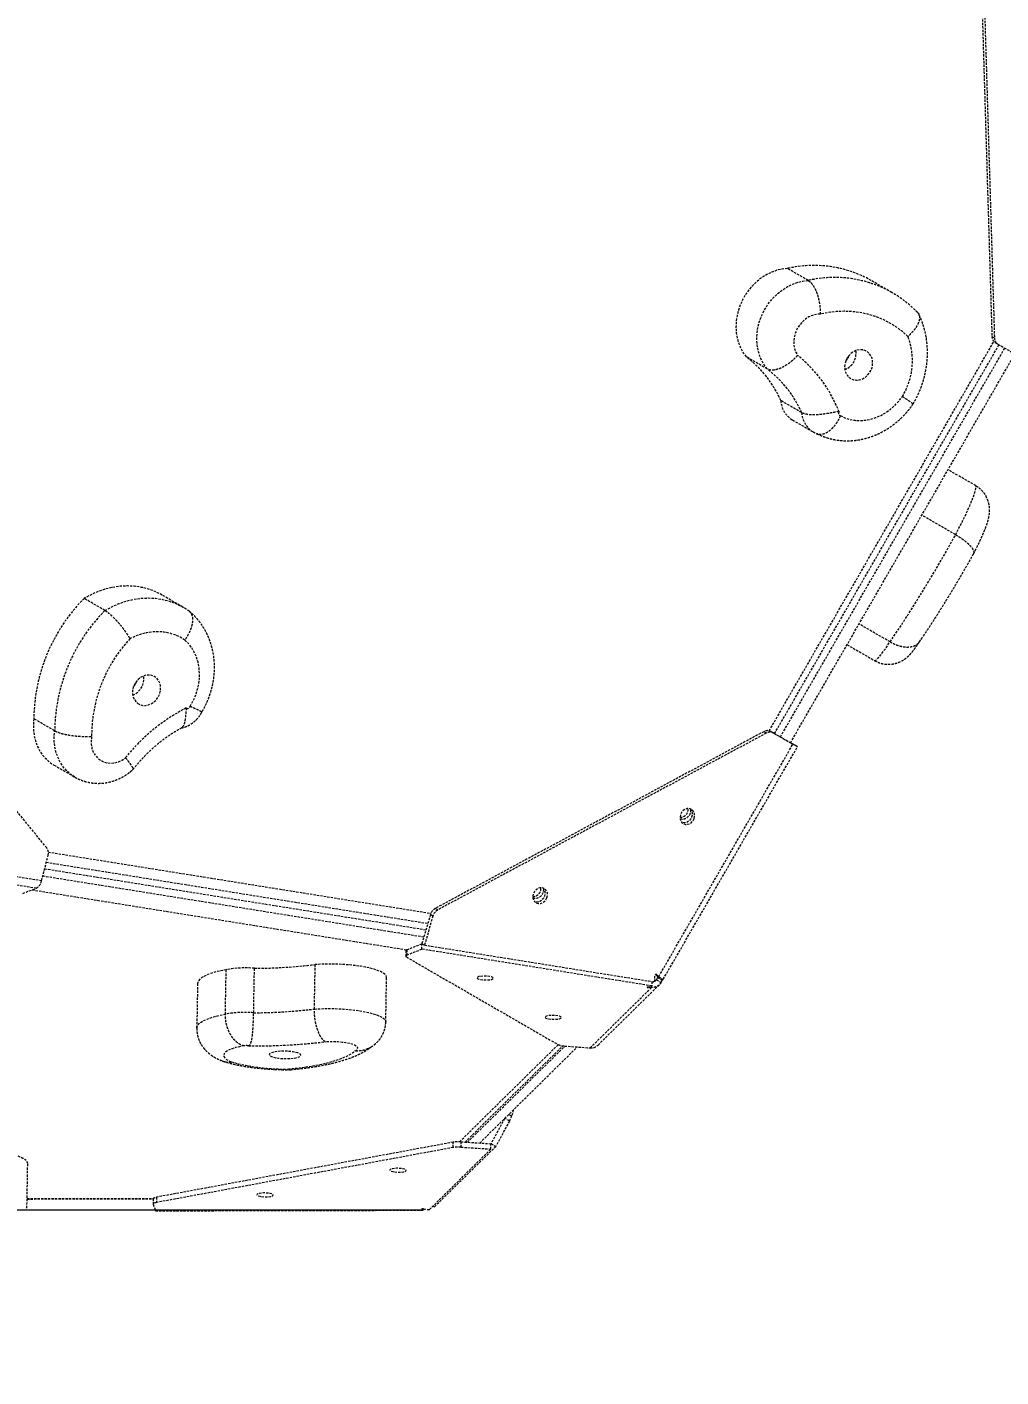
# Model space of a CAD drawing. Header units: millimetres. Extents: x -5934 to 4978, y -3536 to 3518.
# Drawn here: x 1983 to 2515, y -608 to 130 of the extents above; entities that cross this region are included whole.
import ezdxf

# ---------------------------------------------------------------- set-up
doc = ezdxf.new("R2010")
doc.units = ezdxf.units.MM
doc.linetypes.add('HIDDEN', pattern=[1.905, 1.27, -0.635])
for name, color, linetype in [('DIKOM_ОБЪЕКТ', 7, 'Continuous'), ('DIKOM_РАЗМЕР_ЗОНА', 7, 'Continuous'), ('DIKOM_РАЗМЕР_ОБЪЕКТА', 7, 'Continuous')]:
    doc.layers.add(name, color=color, linetype=linetype)
doc.styles.add('style1', font='arialbd.ttf', dxfattribs={"width": 0.8})
doc.dimstyles.new('1-50', dxfattribs={"dimtxt": 300, "dimasz": 200, "dimexe": 100, "dimexo": 0, "dimgap": 100, "dimtad": 1, "dimtxsty": 'style1', "dimcen": 200, "dimclrd": 7, "dimclre": 7, "dimclrt": 7, "dimadec": 1, "dimazin": 2, "dimtfac": 1, "dimtmove": 0, "dimatfit": 2, "dimfxl": 0, "dimlwd": 25, "dimlwe": 18, "dimarcsym": 0})

# ---------------------------------------------------------------- blocks, each defined once
blk = doc.blocks.new('*D0')
at = {"layer": 'Defpoints', "color": 0, "transparency": 16777216}
for p in [(-2296.89, 639), (2643.2, 244.5), (2643.2, -1241.2)]:
    blk.add_point(p, dxfattribs=at)
at = {"layer": 'DIKOM_РАЗМЕР_ОБЪЕКТА', "color": 7, "lineweight": 18, "transparency": 16777216}
for p, q in [((-2296.89, 639), (-2296.89, -1341.2)), ((2643.2, 244.5), (2643.2, -1341.2))]:
    blk.add_line(p, q, dxfattribs=at)
at = {"layer": 'DIKOM_РАЗМЕР_ОБЪЕКТА', "color": 7, "lineweight": 25, "transparency": 16777216}
blk.add_line((-2096.89, -1241.2), (2443.2, -1241.2), dxfattribs=at)
at = {"layer": 'DIKOM_РАЗМЕР_ОБЪЕКТА', "color": 7, "transparency": 16777216}
for points in [[(-2096.89, -1207.86), (-2096.89, -1274.53), (-2296.89, -1241.2)], [(2443.2, -1207.86), (2443.2, -1274.53), (2643.2, -1241.2)]]:
    blk.add_solid(points, dxfattribs=at)
at = {"layer": 'DIKOM_РАЗМЕР_ОБЪЕКТА', "color": 7, "transparency": 16777216, "insert": (101.53, -873.15), "char_height": 300, "attachment_point": 5, "style": 'style1'}
blk.add_mtext('{\\fArial|b0|i0|c204|p34;\\H1.75x;4950}', dxfattribs=at)
blk = doc.blocks.new('*D1')
at = {"layer": 'Defpoints', "color": 0, "transparency": 16777216}
for p in [(-1315.67, 1399.62), (-2761.53, -516.72), (2199.14, -516.72)]:
    blk.add_point(p, dxfattribs=at)
at = {"layer": 'DIKOM_РАЗМЕР_ОБЪЕКТА', "color": 7, "lineweight": 18, "transparency": 16777216}
for p, q in [((-1315.67, 1399.62), (-2861.53, 1399.62)), ((2199.14, -516.72), (-2861.53, -516.72))]:
    blk.add_line(p, q, dxfattribs=at)
at = {"layer": 'DIKOM_РАЗМЕР_ОБЪЕКТА', "color": 7, "lineweight": 25, "transparency": 16777216}
blk.add_line((-2761.53, 1199.62), (-2761.53, -316.72), dxfattribs=at)
at = {"layer": 'DIKOM_РАЗМЕР_ОБЪЕКТА', "color": 7, "transparency": 16777216}
for points in [[(-2794.86, 1199.62), (-2728.19, 1199.62), (-2761.53, 1399.62)], [(-2794.86, -316.72), (-2728.19, -316.72), (-2761.53, -516.72)]]:
    blk.add_solid(points, dxfattribs=at)
at = {"layer": 'DIKOM_РАЗМЕР_ОБЪЕКТА', "color": 7, "transparency": 16777216, "insert": (-3129.58, 684.6), "char_height": 300, "attachment_point": 5, "rotation": 90, "style": 'style1'}
blk.add_mtext('{\\fArial|b0|i0|c204|p34;\\H1.75x;1950}', dxfattribs=at)
blk = doc.blocks.new('*D2')
at = {"layer": 'Defpoints', "color": 0, "transparency": 16777216}
for p in [(-2311.07, 3518.49), (-5291.95, -2644.37), (2643.33, -2644.37)]:
    blk.add_point(p, dxfattribs=at)
at = {"layer": 'DIKOM_РАЗМЕР_ЗОНА', "color": 7, "lineweight": 18, "transparency": 16777216}
for p, q in [((-2311.07, 3518.49), (-5391.95, 3518.49)), ((2643.33, -2644.37), (-5391.95, -2644.37))]:
    blk.add_line(p, q, dxfattribs=at)
at = {"layer": 'DIKOM_РАЗМЕР_ЗОНА', "color": 7, "lineweight": 25, "transparency": 16777216}
blk.add_line((-5291.95, 3318.49), (-5291.95, -2444.37), dxfattribs=at)
at = {"layer": 'DIKOM_РАЗМЕР_ЗОНА', "color": 7, "transparency": 16777216}
for points in [[(-5325.28, 3318.49), (-5258.61, 3318.49), (-5291.95, 3518.49)], [(-5325.28, -2444.37), (-5258.61, -2444.37), (-5291.95, -2644.37)]]:
    blk.add_solid(points, dxfattribs=at)
at = {"layer": 'DIKOM_РАЗМЕР_ЗОНА', "color": 7, "transparency": 16777216, "insert": (-5660, 631.36), "char_height": 300, "attachment_point": 5, "rotation": 90, "style": 'style1'}
blk.add_mtext('{\\fArial|b0|i0|c204|p34;\\H1.75x;6150}', dxfattribs=at)
blk = doc.blocks.new('*D3')
at = {"layer": 'Defpoints', "color": 0, "transparency": 16777216}
for p in [(-4645.22, 715.38), (4976.69, 143.64), (4976.69, -3436.45)]:
    blk.add_point(p, dxfattribs=at)
at = {"layer": 'DIKOM_РАЗМЕР_ЗОНА', "color": 7, "lineweight": 18, "transparency": 16777216}
for p, q in [((-4645.22, 715.38), (-4645.22, -3536.45)), ((4976.69, 143.64), (4976.69, -3536.45))]:
    blk.add_line(p, q, dxfattribs=at)
at = {"layer": 'DIKOM_РАЗМЕР_ЗОНА', "color": 7, "lineweight": 25, "transparency": 16777216}
blk.add_line((-4445.22, -3436.45), (4776.69, -3436.45), dxfattribs=at)
at = {"layer": 'DIKOM_РАЗМЕР_ЗОНА', "color": 7, "transparency": 16777216}
for points in [[(-4445.22, -3403.11), (-4445.22, -3469.78), (-4645.22, -3436.45)], [(4776.69, -3403.11), (4776.69, -3469.78), (4976.69, -3436.45)]]:
    blk.add_solid(points, dxfattribs=at)
at = {"layer": 'DIKOM_РАЗМЕР_ЗОНА', "color": 7, "transparency": 16777216, "insert": (87.74, -3068.4), "char_height": 300, "attachment_point": 5, "style": 'style1'}
blk.add_mtext('{\\fArial|b0|i0|c204|p34;\\H1.75x;9600}', dxfattribs=at)

msp = doc.modelspace()

# ---------------------------------------------------------------- linework, layer by layer
at = {"layer": 'DIKOM_ОБЪЕКТ', "color": 7, "linetype": 'HIDDEN', "lineweight": 15}
for p, q in [((2503.725, 164.214), (2509.839, -39.409)), ((2505.09, 163.426), (2511.204, -40.198)), ((2409.45, -8.886), (2398.068, -2.314)), ((2455.243, -15.462), (2443.861, -8.89)), ((2388.134, -254.858), (2510.91, -42.205)), ((2391.097, -256.366), (2513.697, -44.017)), ((2509.839, -39.409), (2511.204, -40.198)), ((2513.154, -43.703), (2511.788, -42.914)), ((2513.154, -43.703), (2523.719, -49.802)), ((2387.041, -57.197), (2375.659, -50.625)), ((2394.264, -258.195), (2516.864, -45.845)), ((2399.782, -261.38), (2522.382, -49.031)), ((2405.879, -81.038), (2394.496, -74.466)), ((2400.833, -85.058), (2412.215, -91.63)), ((2501.017, -120.997), (2485.879, -112.257)), ((2490.016, -147.755), (2471.542, -137.089)), ((1993.424, -318.791), (1876.097, -174.409)), ((2025.245, -189.128), (2013.863, -182.557)), ((2067.873, -187.291), (2056.49, -180.719)), ((2454.173, -206.266), (2437.245, -196.492)), ((2430.704, -207.821), (2445.747, -216.506)), ((1997.775, -254.816), (1986.393, -248.244)), ((2385.179, -255.329), (2205.775, -351.85)), ((2386.544, -256.118), (2207.141, -352.638)), ((2386.544, -256.118), (2385.179, -255.329)), ((2389.189, -255.265), (2390.555, -256.053)), ((2389.189, -255.265), (2399.754, -261.364)), ((2390.555, -256.053), (2401.12, -262.153)), ((2327.842, -389.073), (2401.12, -262.153)), ((2330.272, -390.556), (2403.585, -263.576)), ((2401.12, -262.153), (2399.754, -261.364)), ((2400.976, -262.07), (2399.861, -261.425)), ((2402.449, -262.919), (2399.861, -261.425)), ((2403.564, -263.564), (2400.976, -262.07)), ((2400.976, -262.07), (2400.976, -262.07)), ((2403.564, -263.564), (2402.449, -262.919)), ((1997.433, -273.589), (2008.816, -280.16)), ((1865.303, -316.579), (1990.63, -336.633)), ((1987.79, -340.887), (1862.462, -320.833)), ((1990.63, -336.633), (1994.184, -322.937)), ((1994.335, -321.084), (2203.322, -354.539)), ((2200.599, -363.685), (1992.264, -330.334)), ((1993.217, -326.664), (2201.664, -360.033)), ((1991.293, -334.078), (2199.512, -367.41)), ((1980.36, -343.639), (1987.79, -340.887)), ((2189.913, -374.621), (1985.193, -341.849)), ((2205.775, -351.85), (2207.141, -352.638)), ((2203.055, -355.267), (2198.431, -371.114)), ((2204.42, -356.056), (2199.797, -371.903)), ((2204.42, -356.056), (2203.055, -355.267)), ((2189.601, -375.018), (2189.547, -377.934)), ((2190.184, -377.376), (2198.332, -374.097)), ((2190.238, -374.461), (2190.184, -377.376)), ((2190.238, -374.461), (2198.386, -371.182)), ((2198.332, -374.097), (2198.386, -371.182)), ((2324.025, -394.223), (2198.332, -374.097)), ((2198.61, -371.217), (2198.386, -371.182)), ((2198.431, -371.114), (2199.797, -371.903)), ((2199.797, -371.903), (2325.49, -392.029)), ((2139.674, -406.816), (2140.126, -382.521)), ((2189.937, -378.401), (2272.905, -426.297)), ((2091.031, -409.633), (2091.484, -385.338)), ((2106.476, -408.864), (2106.928, -384.569)), ((2178.671, -413.935), (2179.123, -389.64)), ((2325.49, -392.029), (2325.747, -388.71)), ((2326.508, -390.773), (2325.511, -391.754)), ((2326.176, -388.001), (2326.476, -388.285)), ((2326.476, -388.285), (2327.842, -389.073)), ((2327.149, -389.52), (2326.508, -390.773)), ((2326.508, -390.773), (2329.095, -392.267)), ((2326.562, -387.967), (2326.835, -388.125)), ((2326.835, -388.125), (2327.842, -389.073)), ((2327.149, -389.52), (2329.737, -391.013)), ((2327.29, -389.107), (2329.624, -390.454)), ((2075.863, -392.915), (2075.41, -417.21)), ((2290.331, -428.065), (2323.811, -395.11)), ((2294.649, -426.51), (2328.178, -393.507)), ((2321.695, -394.779), (2324.025, -394.223)), ((2322.206, -394.657), (2322.198, -395.069)), ((2323.811, -395.11), (2322.198, -395.069)), ((2323.827, -394.271), (2323.811, -395.11)), ((2324.07, -391.802), (2324.025, -394.223)), ((2329.737, -391.013), (2329.095, -392.267)), ((2218.991, -479.322), (2272.874, -426.279)), ((2222.003, -479.501), (2275.388, -426.95)), ((2223.254, -479.582), (2276.603, -427.064)), ((2229.996, -480.016), (2283.291, -427.552)), ((2276.372, -427.048), (2290.331, -428.065)), ((2245.916, -464.344), (2247.472, -465.242)), ((2248.32, -461.977), (2247.472, -465.242)), ((2243.506, -466.717), (2236.208, -480.366)), ((2246.193, -468.023), (2238.796, -481.86)), ((2246.193, -468.023), (2243.663, -466.562)), ((2215.468, -482.461), (2053.329, -512.516)), ((2215.522, -479.545), (2053.383, -509.601)), ((2202.497, -516.392), (2236.07, -483.326)), ((2238.796, -481.86), (2205.223, -514.925)), ((2215.468, -482.461), (2215.522, -479.545)), ((2219.763, -479.357), (2219.708, -482.272)), ((2219.708, -482.272), (2236.07, -483.326)), ((2219.763, -479.357), (2236.124, -480.411)), ((2236.07, -483.326), (2236.124, -480.411)), ((2236.208, -480.366), (2236.124, -480.449)), ((2236.208, -480.366), (2238.796, -481.86)), ((1982.611, -515.581), (1983.064, -491.286)), ((1982.704, -510.594), (2051.65, -510.448)), ((1982.708, -510.396), (2051.732, -510.25)), ((2051.65, -510.456), (2051.596, -513.371)), ((2051.613, -513.475), (2052.811, -516.857)), ((2053.383, -509.601), (2053.329, -512.516)), ((2198.383, -516.062), (2198.381, -516.182)), ((2198.84, -515.977), (2198.83, -516.555)), ((2199.364, -516), (2202.497, -516.392)), ((2204.443, -514.475), (2205.223, -514.925)), ((2052.811, -516.857), (2198.83, -516.555)), ((2052.932, -517.027), (2199.135, -516.724)), ((2198.83, -516.555), (2198.381, -516.182)), ((2199.136, -516.681), (2198.83, -516.555))]:
    msp.add_line(p, q, dxfattribs=at)
at = {"layer": 'DIKOM_ОБЪЕКТ', "color": 7, "linetype": 'HIDDEN', "lineweight": 15, "flags": 128}
for points in [[(2398.068, -2.314), (2395.201, -2.65), (2392.343, -3.326), (2389.527, -4.334), (2386.789, -5.661), (2384.162, -7.292), (2381.679, -9.207), (2379.37, -11.381), (2377.264, -13.787), (2375.387, -16.397), (2373.762, -19.178), (2372.409, -22.095), (2371.344, -25.113), (2370.582, -28.195), (2370.13, -31.302), (2369.995, -34.396), (2370.179, -37.439), (2370.678, -40.394), (2371.488, -43.224), (2372.598, -45.894), (2373.994, -48.371), (2375.659, -50.625)], [(2387.041, -57.197), (2385.376, -54.943), (2383.98, -52.466), (2382.87, -49.796), (2382.061, -46.966), (2381.561, -44.011), (2381.377, -40.968), (2381.512, -37.874), (2381.964, -34.766), (2382.727, -31.685), (2383.791, -28.667), (2385.145, -25.749), (2386.77, -22.969), (2388.647, -20.359), (2390.753, -17.952), (2393.061, -15.778), (2395.545, -13.864), (2398.171, -12.233), (2400.91, -10.905), (2403.725, -9.897), (2406.584, -9.221), (2409.45, -8.886)], [(2415.97, -27.264), (2413.912, -27.413), (2411.857, -27.927), (2409.862, -28.794), (2407.981, -29.988), (2406.266, -31.478), (2404.763, -33.223), (2403.514, -35.174), (2402.553, -37.279), (2401.907, -39.479), (2401.592, -41.715), (2401.618, -43.925), (2401.984, -46.049), (2402.679, -48.029), (2403.686, -49.81)], [(2463.957, -39.428), (2460.768, -36.635), (2457.365, -34.135), (2453.765, -31.939), (2449.987, -30.06), (2446.053, -28.508), (2441.983, -27.291), (2437.799, -26.415), (2433.524, -25.887), (2429.18, -25.707), (2424.791, -25.878), (2420.379, -26.398), (2415.97, -27.264)], [(2430.759, -51.195), (2429.996, -52.763), (2429.52, -54.422), (2429.353, -56.106), (2429.5, -57.744), (2429.955, -59.27), (2430.7, -60.621), (2431.704, -61.742), (2432.926, -62.587), (2434.317, -63.122), (2435.819, -63.324), (2437.37, -63.185), (2438.908, -62.712), (2440.369, -61.923), (2441.694, -60.85), (2442.827, -59.538), (2443.724, -58.041), (2444.346, -56.419), (2444.669, -54.739), (2444.68, -53.069), (2444.377, -51.479), (2443.774, -50.033), (2442.895, -48.791), (2441.776, -47.803), (2440.463, -47.109), (2439.009, -46.739), (2437.475, -46.707), (2435.922, -47.014), (2434.415, -47.649), (2433.015, -48.584), (2431.779, -49.783), (2430.759, -51.195)], [(2427.002, -82.717), (2429.493, -83.897), (2432.13, -84.745), (2434.881, -85.252), (2437.711, -85.411), (2440.584, -85.221), (2443.464, -84.683), (2446.316, -83.804), (2449.103, -82.596), (2451.791, -81.073), (2454.345, -79.255), (2456.734, -77.165), (2458.928, -74.828), (2460.899, -72.274)], [(2426.315, -80.648), (2426.134, -80.963), (2426.029, -81.306), (2426.007, -81.655), (2426.07, -81.986), (2426.213, -82.275), (2426.426, -82.503), (2426.695, -82.654), (2427.002, -82.717)], [(2490.016, -147.755), (2491.841, -144.214), (2493.536, -140.835), (2495.087, -137.644), (2496.483, -134.669), (2497.713, -131.932), (2498.766, -129.455), (2499.635, -127.258), (2500.311, -125.358), (2500.791, -123.77), (2501.07, -122.508), (2501.145, -121.581), (2501.017, -120.997)], [(2454.173, -206.266), (2456.638, -202.649), (2459.198, -198.812), (2461.842, -194.772), (2464.557, -190.548), (2467.331, -186.16), (2470.149, -181.629), (2473, -176.976), (2475.868, -172.223), (2478.742, -167.392), (2481.607, -162.507), (2484.45, -157.591), (2487.258, -152.666), (2490.016, -147.755)], [(2056.49, -180.719), (2056.113, -180.504), (2052.671, -178.802), (2049.058, -177.464), (2045.303, -176.501), (2041.436, -175.919), (2037.488, -175.725), (2033.489, -175.919), (2029.473, -176.501), (2025.47, -177.464), (2021.513, -178.802), (2017.634, -180.504), (2013.863, -182.557)], [(2025.245, -189.128), (2029.016, -187.076), (2032.896, -185.374), (2036.853, -184.036), (2040.855, -183.072), (2044.872, -182.491), (2048.87, -182.297), (2052.819, -182.491), (2056.686, -183.072), (2060.441, -184.036), (2064.053, -185.374), (2067.495, -187.076), (2067.853, -187.28)], [(2068.868, -205.273), (2066.279, -203.716), (2063.522, -202.472), (2060.624, -201.552), (2057.614, -200.966), (2054.522, -200.72), (2051.38, -200.817), (2048.218, -201.255), (2045.069, -202.029), (2041.962, -203.133), (2038.931, -204.555)], [(2071.768, -241.467), (2073.366, -238.651), (2074.685, -235.703), (2075.71, -232.657), (2076.427, -229.553), (2076.827, -226.43), (2076.906, -223.327), (2076.662, -220.282), (2076.098, -217.334), (2075.222, -214.52), (2074.045, -211.875), (2072.58, -209.432), (2070.848, -207.222), (2068.868, -205.273)], [(2445.747, -216.506), (2446.047, -216.51), (2446.546, -216.218), (2447.213, -215.62), (2448.041, -214.724), (2449.019, -213.539), (2450.136, -212.082), (2451.378, -210.369), (2452.729, -208.422), (2454.173, -206.266)], [(2043.202, -239.879), (2044.507, -240.588), (2045.955, -240.974), (2047.487, -241.023), (2049.04, -240.732), (2050.551, -240.113), (2051.958, -239.191), (2053.203, -238.005), (2054.235, -236.602), (2055.011, -235.04), (2055.501, -233.384), (2055.684, -231.7), (2055.553, -230.058), (2055.113, -228.525), (2054.381, -227.164), (2053.389, -226.031), (2052.176, -225.171), (2050.793, -224.62), (2049.295, -224.401), (2047.744, -224.523), (2046.204, -224.981), (2044.738, -225.755), (2043.406, -226.814), (2042.261, -228.116), (2041.352, -229.606), (2040.716, -231.223), (2040.377, -232.902), (2040.351, -234.573), (2040.639, -236.169), (2041.228, -237.623), (2042.094, -238.877), (2043.202, -239.879)], [(1986.393, -248.244), (1986.128, -251.348), (1986.183, -254.417), (1986.554, -257.412), (1987.239, -260.297), (1988.228, -263.036), (1989.509, -265.595), (1991.067, -267.944), (1992.882, -270.052), (1994.933, -271.894), (1997.192, -273.447), (1997.433, -273.589)], [(2008.769, -280.133), (2008.575, -280.019), (2006.315, -278.466), (2004.265, -276.624), (2002.45, -274.515), (2000.892, -272.167), (1999.61, -269.608), (1998.621, -266.869), (1997.937, -263.984), (1997.565, -260.988), (1997.511, -257.92), (1997.775, -254.816)], [(2017.97, -257.944), (2017.694, -260.18), (2017.76, -262.384), (2018.165, -264.494), (2018.898, -266.453), (2019.938, -268.208), (2021.259, -269.71), (2022.823, -270.919), (2024.587, -271.8), (2026.504, -272.331), (2028.521, -272.496), (2030.582, -272.291), (2032.631, -271.722), (2034.613, -270.804), (2036.472, -269.562)], [(2400.976, -262.07), (2400.984, -262.074), (2400.941, -262.05), (2400.85, -261.997), (2400.712, -261.917), (2400.53, -261.812), (2400.306, -261.683), (2400.046, -261.533), (2399.754, -261.364)], [(2403.564, -263.564), (2403.579, -263.572), (2403.494, -263.523), (2403.312, -263.418), (2403.036, -263.259), (2402.671, -263.048), (2402.224, -262.79), (2401.704, -262.49), (2401.12, -262.153)], [(2347.123, -302.768), (2347.411, -301.54), (2347.377, -300.322), (2347.022, -299.213), (2346.377, -298.301), (2345.493, -297.662), (2344.442, -297.346), (2343.309, -297.38), (2342.185, -297.76), (2341.163, -298.456), (2340.324, -299.412), (2339.737, -300.55), (2339.449, -301.777), (2339.483, -302.995), (2339.838, -304.105), (2340.483, -305.016), (2341.367, -305.656), (2342.418, -305.971), (2343.552, -305.938), (2344.675, -305.557), (2345.697, -304.861), (2346.536, -303.906), (2347.123, -302.768)], [(2344.949, -297.451), (2345.011, -297.513), (2345.657, -298.424), (2346.011, -299.534), (2346.046, -300.752), (2345.758, -301.979), (2345.171, -303.117), (2344.332, -304.073), (2343.309, -304.769), (2342.186, -305.149), (2341.053, -305.183), (2340.545, -305.078)], [(2266.719, -346.026), (2267.006, -344.799), (2266.972, -343.581), (2266.618, -342.471), (2265.972, -341.56), (2265.088, -340.92), (2264.037, -340.604), (2262.904, -340.638), (2261.78, -341.018), (2260.758, -341.715), (2259.919, -342.67), (2259.332, -343.808), (2259.044, -345.036), (2259.078, -346.253), (2259.433, -347.363), (2260.078, -348.275), (2260.962, -348.914), (2262.013, -349.23), (2263.147, -349.196), (2264.27, -348.816), (2265.293, -348.12), (2266.131, -347.164), (2266.719, -346.026)], [(2264.544, -340.709), (2264.606, -340.771), (2265.252, -341.682), (2265.606, -342.792), (2265.641, -344.01), (2265.353, -345.238), (2264.766, -346.375), (2263.927, -347.331), (2262.904, -348.027), (2261.781, -348.408), (2260.648, -348.441), (2260.14, -348.336)], [(2179.123, -389.64), (2179.107, -389.378), (2178.819, -388.619), (2178.177, -387.865), (2177.189, -387.127), (2175.867, -386.413), (2174.228, -385.732), (2172.292, -385.093), (2170.083, -384.503), (2167.627, -383.97), (2164.955, -383.5), (2162.101, -383.099), (2159.099, -382.772), (2155.986, -382.523), (2152.801, -382.356), (2149.583, -382.271), (2146.371, -382.271), (2143.206, -382.354), (2140.126, -382.521)], [(2190.184, -377.376), (2189.935, -377.492), (2189.746, -377.614), (2189.619, -377.742), (2189.555, -377.873), (2189.555, -378.006), (2189.619, -378.14), (2189.747, -378.272), (2189.937, -378.401)], [(2091.484, -385.338), (2088.584, -385.916), (2085.936, -386.557), (2083.561, -387.256), (2081.478, -388.007), (2079.704, -388.804), (2078.254, -389.641), (2077.138, -390.512), (2076.367, -391.408), (2075.946, -392.323), (2075.863, -392.915)], [(2234.238, -390.939), (2235.405, -390.836), (2236.376, -390.657), (2237.072, -390.416), (2237.438, -390.134), (2237.442, -389.833), (2237.086, -389.538), (2236.398, -389.271), (2235.433, -389.056), (2234.271, -388.91), (2233.004, -388.843), (2231.735, -388.863), (2230.569, -388.966), (2229.598, -389.145), (2228.901, -389.386), (2228.536, -389.668), (2228.531, -389.969), (2228.887, -390.264), (2229.575, -390.531), (2230.54, -390.746), (2231.703, -390.892), (2232.97, -390.959), (2234.238, -390.939)], [(2075.41, -417.212), (2075.494, -416.618), (2075.915, -415.703), (2076.686, -414.807), (2077.801, -413.936), (2079.252, -413.099), (2081.025, -412.302), (2083.108, -411.551), (2085.483, -410.852), (2088.132, -410.211), (2091.031, -409.633)], [(2139.674, -406.816), (2142.754, -406.649), (2145.919, -406.566), (2149.13, -406.566), (2152.349, -406.651), (2155.534, -406.818), (2158.646, -407.067), (2161.649, -407.394), (2164.503, -407.795), (2167.175, -408.265), (2169.63, -408.798), (2171.84, -409.388), (2173.776, -410.027), (2175.415, -410.708), (2176.737, -411.422), (2177.724, -412.16), (2178.366, -412.914), (2178.654, -413.673), (2178.671, -413.936)], [(2271.422, -412.405), (2272.589, -412.302), (2273.56, -412.123), (2274.257, -411.882), (2274.622, -411.6), (2274.627, -411.299), (2274.271, -411.004), (2273.583, -410.737), (2272.618, -410.522), (2271.455, -410.376), (2270.188, -410.309), (2268.92, -410.329), (2267.753, -410.432), (2266.782, -410.611), (2266.086, -410.852), (2265.72, -411.134), (2265.715, -411.435), (2266.071, -411.73), (2266.76, -411.996), (2267.724, -412.212), (2268.887, -412.358), (2270.154, -412.425), (2271.422, -412.405)], [(2101.211, -426.941), (2098.779, -427.401), (2096.601, -427.925), (2094.705, -428.509), (2093.114, -429.144), (2091.848, -429.822), (2090.922, -430.535), (2090.35, -431.274), (2090.137, -432.03), (2090.287, -432.793), (2090.797, -433.554), (2091.662, -434.303), (2092.869, -435.03), (2094.405, -435.727)], [(2161.824, -429.71), (2162.719, -429.223), (2163.249, -428.701), (2163.4, -428.16), (2163.167, -427.614), (2162.558, -427.077), (2161.588, -426.565), (2160.284, -426.092), (2158.682, -425.67), (2156.826, -425.311), (2154.767, -425.025), (2152.561, -424.819), (2150.268, -424.7), (2147.951, -424.671), (2145.674, -424.732)], [(2130.587, -430.819), (2129.418, -430.493), (2128.012, -430.226), (2126.427, -430.026), (2124.727, -429.903), (2122.982, -429.862), (2121.264, -429.904), (2119.643, -430.027), (2118.185, -430.227), (2116.951, -430.496), (2115.989, -430.821), (2115.341, -431.191), (2115.032, -431.589), (2115.075, -432.001), (2115.468, -432.407), (2116.196, -432.793), (2117.228, -433.142), (2118.522, -433.441), (2120.026, -433.675), (2121.677, -433.838), (2123.408, -433.92), (2125.148, -433.92), (2126.826, -433.837), (2128.374, -433.674), (2129.727, -433.439), (2130.831, -433.14), (2131.64, -432.791), (2132.121, -432.405), (2132.255, -431.998), (2132.035, -431.587), (2131.472, -431.188), (2130.587, -430.819)], [(2125.45, -439.57), (2129.836, -439.105), (2134.041, -438.562), (2138.044, -437.945), (2141.821, -437.257), (2145.354, -436.502), (2148.623, -435.683), (2151.61, -434.806), (2154.3, -433.874), (2156.679, -432.893), (2158.733, -431.869), (2160.451, -430.805), (2161.824, -429.71)], [(1983.064, -491.286), (1982.936, -490.614), (1982.457, -489.857), (1981.627, -489.111), (1980.458, -488.384), (1978.963, -487.687), (1977.161, -487.028), (1975.075, -486.414), (1972.729, -485.854), (1970.153, -485.354), (1967.379, -484.921), (1964.44, -484.559), (1961.374, -484.274), (1958.217, -484.068)], [(2181.615, -495.409), (2182.478, -495.647), (2183.572, -495.823), (2184.809, -495.923), (2186.089, -495.938), (2187.309, -495.867), (2188.369, -495.717), (2189.183, -495.499), (2189.686, -495.231), (2189.837, -494.934), (2189.623, -494.633), (2189.063, -494.353), (2188.2, -494.115), (2187.106, -493.939), (2185.869, -493.839), (2184.589, -493.824), (2183.369, -493.895), (2182.309, -494.045), (2181.495, -494.263), (2180.992, -494.531), (2180.841, -494.828), (2181.055, -495.129), (2181.615, -495.409)], [(2108.948, -508.88), (2109.81, -509.118), (2110.905, -509.294), (2112.142, -509.393), (2113.422, -509.408), (2114.642, -509.338), (2115.701, -509.187), (2116.516, -508.969), (2117.019, -508.701), (2117.17, -508.404), (2116.956, -508.104), (2116.395, -507.823), (2115.533, -507.585), (2114.439, -507.409), (2113.202, -507.31), (2111.921, -507.294), (2110.702, -507.365), (2109.642, -507.515), (2108.828, -507.733), (2108.325, -508.002), (2108.174, -508.298), (2108.387, -508.599), (2108.948, -508.88)], [(2053.329, -512.516), (2052.906, -512.605), (2052.535, -512.706), (2052.22, -512.818), (2051.966, -512.938), (2051.776, -513.066), (2051.653, -513.199), (2051.598, -513.336), (2051.613, -513.475)], [(2051.65, -510.456), (2051.653, -510.421), (2051.708, -510.284), (2051.831, -510.151), (2052.021, -510.023), (2052.275, -509.902), (2052.59, -509.791), (2052.961, -509.69), (2053.383, -509.601)], [(2052.811, -516.857), (2052.881, -516.997), (2052.932, -517.027)]]:
    msp.add_lwpolyline(points, dxfattribs=at)
at = {"layer": 'DIKOM_ОБЪЕКТ', "color": 7, "linetype": 'HIDDEN', "lineweight": 15}
for centre, radius, start, end in [((2412.496, -64.575), 63.91, 60.608673, 103.047185), ((2423.878, -71.145), 63.909, 60.584262, 103.047235), ((2428.995, -52.738), 37.41, 328.519352, 20.842401), ((2513.936, -39.425), 4.098, 179.779104, 238.385484), ((2515.302, -40.214), 4.098, 179.779385, 238.385203), ((2339.017, -98.94), 60.638, 23.804046, 52.823354), ((2358.211, -106.9), 72.988, 21.08048, 51.461136), ((2425.947, -48.601), 9.65, 291.415324, 8.584676), ((2426.791, -49.089), 4.906, 310.425109, 349.574891), ((2350.399, -105.512), 60.638, 23.804046, 52.823354), ((2407.642, -73.794), 13.163, 182.927189, 238.846938), ((2419.221, -80.249), 13.365, 183.383133, 238.280073), ((2081.158, -249.287), 94.771, 135.24165, 179.369475), ((2092.624, -255.894), 94.855, 135.262304, 179.348915), ((2095.394, -257.532), 77.426, 136.824563, 180.304578), ((2036.881, -226.299), 9.684, 291.574568, 8.425432), ((2037.764, -226.809), 4.905, 310.419654, 349.580346), ((2116.502, -333.509), 102.441, 117.182048, 141.374033), ((2070.46, -241.301), 1.318, 235.06868, 352.793134), ((2387.241, -258.871), 4.098, 61.621387, 120.21786), ((2388.607, -259.659), 4.098, 61.621256, 120.217991), ((2339.471, -297.701), 4.406, 269.419426, 4.968655), ((2340.685, -298.371), 4.67, 254.865342, 5.949748), ((1989.683, -321.619), 4.69, 343.688441, 37.089625), ((1984.654, -335.718), 6.046, 301.242796, 351.293918), ((2259.069, -340.961), 4.405, 269.377221, 4.996044), ((2260.283, -341.631), 4.67, 254.821642, 5.926306), ((2208.546, -356.847), 5.714, 119.012146, 163.952766), ((2209.912, -357.635), 5.714, 119.012423, 163.95249), ((2190.39, -375.277), 0.83, 100.547856, 161.866672), ((2106.168, -102.116), 282.454, 270.154202, 276.90514), ((2102.039, -441.856), 57.495, 85.12231, 100.579007), ((2101.587, -466.151), 57.495, 85.12231, 100.579007), ((2105.715, -126.406), 282.459, 270.154259, 276.905083), ((2102.343, -431.025), 4.238, 72.582545, 105.503046), ((2106.221, -81.407), 345.584, 269.567418, 276.555284), ((2276.577, -417.717), 9.333, 246.832266, 268.740821), ((2290.776, -422.529), 5.554, 265.397163, 314.207376), ((2123.045, -331.698), 107.9, 254.607671, 271.277126), ((2231.433, -459.552), 17.019, 330.147866, 340.466654), ((2218.387, -500.365), 18.141, 85.824093, 99.261268), ((2218.442, -497.461), 18.152, 85.8284, 99.256961)]:
    msp.add_arc(centre, radius, start, end, dxfattribs=at)
for centre, major_axis, ratio, start_param, end_param in [((2326.434, -388.82), (-0.052, 0.872), 0.7885547, 5.5859365, 7.6803316), ((2327.333, -389.339), (0.396, 0.721), 0.0940069, 1.343586, 1.8753104), ((2329.92, -390.833), (0.396, 0.721), 0.0940069, 0.9657284, 1.8753104), ((2322.382, -394.889), (0.917, 0.014), 0.1977565, 2.4135634, 4.5079585), ((2199.181, -516.18), (0.838, -0.064), 0.2357168, 1.368178, 3.4625731)]:
    msp.add_ellipse(centre, major_axis=major_axis, ratio=ratio, start_param=start_param, end_param=end_param, dxfattribs=at)
for points, knots in [([(2409.45, -8.886), (2409.827, -9.142), (2410.593, -9.662), (2411.697, -10.929), (2412.741, -12.529), (2413.677, -14.423), (2414.493, -16.585), (2415.149, -18.918), (2415.637, -21.398), (2415.963, -24.191), (2416.009, -26.163), (2415.971, -27.248), (2415.97, -27.264)], [0, 0, 0, 0, 0.1053873, 0.2138291, 0.3192113, 0.4276533, 0.5331349, 0.6416641, 0.7474225, 0.8562222, 0.9978482, 1, 1, 1, 1]), ([(2469.212, -26.356), (2468.68, -25.816), (2467.085, -24.198), (2464.26, -21.69), (2460.686, -18.931), (2457.675, -16.866), (2455.806, -15.821), (2455.247, -15.509)], [0, 0, 0, 0, 0.12779737, 0.38271221, 0.63729002, 0.8914918, 1, 1, 1, 1]), ([(2469.201, -26.367), (2469.244, -26.4), (2469.625, -26.697), (2470.017, -27.494), (2470.332, -28.752), (2470.248, -30.209), (2469.806, -31.819), (2469.012, -33.52), (2467.875, -35.292), (2466.257, -37.284), (2464.845, -38.663), (2463.967, -39.419), (2463.957, -39.428)], [0, 0, 0, 0, 0.0148624, 0.1329279, 0.2476539, 0.3656856, 0.4808443, 0.5992932, 0.715566, 0.8351297, 0.9981121, 1, 1, 1, 1]), ([(2466.719, -76.397), (2467.058, -75.82), (2468.079, -74.082), (2469.583, -71.068), (2471.144, -67.342), (2472.427, -63.518), (2473.427, -59.625), (2474.136, -55.685), (2474.548, -51.724), (2474.659, -47.769), (2474.468, -43.845), (2473.974, -39.979), (2473.182, -36.197), (2472.091, -32.53), (2470.958, -29.564), (2470.139, -27.858), (2469.865, -27.286)], [0, 0, 0, 0, 0.0383338, 0.1154984, 0.1927169, 0.2699642, 0.3472218, 0.4244676, 0.5016713, 0.5787976, 0.6558017, 0.7326386, 0.8092541, 0.8856021, 0.9616342, 1, 1, 1, 1]), ([(2403.686, -49.81), (2403.675, -49.822), (2402.912, -50.659), (2401.496, -52.063), (2399.341, -53.846), (2397.351, -55.23), (2395.336, -56.368), (2393.388, -57.203), (2391.518, -57.727), (2389.817, -57.907), (2388.274, -57.767), (2387.456, -57.389), (2387.041, -57.197)], [0, 0, 0, 0, 0.0020435, 0.1451458, 0.2509367, 0.3597562, 0.4650848, 0.573433, 0.6785477, 0.7867061, 0.8918264, 1, 1, 1, 1]), ([(2466.686, -76.379), (2466.692, -76.363), (2466.706, -76.326), (2466.309, -76), (2465.576, -75.457), (2464.496, -74.698), (2462.999, -73.675), (2461.703, -72.807), (2460.918, -72.286), (2460.899, -72.274)], [0, 0, 0, 0, 0.1198302, 0.2829723, 0.4508367, 0.6140563, 0.7820171, 0.9948229, 1, 1, 1, 1]), ([(2426.315, -80.648), (2426.307, -80.648), (2425.736, -80.628), (2424.523, -80.773), (2422.483, -81.125), (2420.169, -81.545), (2417.681, -81.928), (2415.219, -82.199), (2412.898, -82.32), (2410.726, -82.274), (2408.809, -82.048), (2407.13, -81.652), (2406.3, -81.244), (2405.879, -81.038)], [0, 0, 0, 0, 0.0010814, 0.0812522, 0.1643723, 0.2682246, 0.3751121, 0.4780708, 0.5839579, 0.6864882, 0.7919586, 0.8944928, 1, 1, 1, 1]), ([(2414.195, -92.566), (2414.33, -92.638), (2415.456, -93.238), (2417.68, -94.151), (2420.882, -95.207), (2424.186, -95.945), (2427.555, -96.386), (2430.972, -96.519), (2434.412, -96.346), (2437.854, -95.866), (2441.275, -95.082), (2444.649, -93.998), (2447.954, -92.621), (2451.165, -90.959), (2454.259, -89.023), (2457.212, -86.826), (2460.005, -84.386), (2462.608, -81.714), (2464.861, -79.05), (2466.144, -77.21), (2466.711, -76.397)], [0, 0, 0, 0, 0.0078943, 0.0655924, 0.1232657, 0.1809853, 0.2388218, 0.2968354, 0.3550811, 0.4135928, 0.4723981, 0.5315028, 0.5908991, 0.6505696, 0.7104891, 0.7706228, 0.8309407, 0.8914115, 0.9520076, 1, 1, 1, 1]), ([(2427.002, -82.717), (2426.997, -82.73), (2426.617, -83.782), (2425.733, -85.523), (2424.255, -87.74), (2422.789, -89.476), (2421.232, -90.923), (2419.66, -92.014), (2418.089, -92.745), (2416.605, -93.059), (2415.424, -93.052), (2414.822, -92.792), (2414.619, -92.705)], [0, 0, 0, 0, 0.00178, 0.1515635, 0.2633395, 0.3783523, 0.4900558, 0.6049872, 0.716665, 0.8315716, 0.9432552, 1, 1, 1, 1]), ([(2412.195, -91.599), (2412.269, -91.648), (2412.968, -92.111), (2413.788, -92.498), (2414.555, -92.732), (2414.606, -92.747)], [0, 0, 0, 0, 0.1007034, 0.9403868, 1, 1, 1, 1]), ([(2501.017, -120.997), (2501.715, -121.444), (2503.132, -122.353), (2504.89, -124.149), (2506.071, -125.649), (2506.515, -126.591), (2506.605, -126.784)], [0, 0, 0, 0, 0.3042966, 0.6174156, 0.9217012, 1, 1, 1, 1]), ([(2499.795, -158.206), (2500.233, -157.349), (2501.148, -155.56), (2502.414, -152.984), (2503.62, -150.45), (2504.721, -148.029), (2505.722, -145.697), (2506.638, -143.383), (2507.355, -141.33), (2507.872, -139.535), (2508.209, -138.046), (2508.438, -136.618), (2508.565, -135.111), (2508.559, -133.5), (2508.382, -131.777), (2507.984, -129.977), (2507.416, -128.277), (2506.865, -127.235), (2506.622, -126.775)], [0, 0, 0, 0, 0.0722246, 0.1506395, 0.2300263, 0.3109139, 0.3942747, 0.4821431, 0.579879, 0.6467766, 0.6983121, 0.7453673, 0.7890989, 0.8319241, 0.8749535, 0.9190707, 0.9642795, 1, 1, 1, 1]), ([(2490.016, -147.755), (2490.719, -148.175), (2492.144, -149.026), (2494.093, -150.376), (2495.854, -151.75), (2497.341, -153.095), (2498.538, -154.395), (2499.4, -155.599), (2499.89, -156.682), (2500.064, -157.602), (2499.803, -158.024), (2499.683, -158.219)], [0, 0, 0, 0, 0.1106004, 0.2244183, 0.335018, 0.4488027, 0.5598232, 0.6740058, 0.7860985, 0.9013577, 1, 1, 1, 1]), ([(2470.18, -206.299), (2470.455, -205.903), (2471.423, -204.504), (2473.14, -201.971), (2475.348, -198.651), (2477.608, -195.184), (2479.911, -191.589), (2482.249, -187.877), (2484.615, -184.062), (2486.998, -180.16), (2489.39, -176.186), (2491.78, -172.157), (2494.16, -168.09), (2496.516, -164.002), (2498.387, -160.719), (2499.454, -158.812), (2499.762, -158.263)], [0, 0, 0, 0, 0.0314409, 0.1110003, 0.1900584, 0.268686, 0.3469966, 0.4250695, 0.502965, 0.5807281, 0.6583943, 0.7359931, 0.8135497, 0.8910867, 0.9686248, 1, 1, 1, 1]), ([(2025.245, -189.128), (2025.639, -189.375), (2026.438, -189.876), (2027.839, -191.003), (2029.358, -192.384), (2030.943, -193.984), (2032.572, -195.781), (2034.176, -197.701), (2035.736, -199.724), (2037.371, -202.027), (2038.395, -203.644), (2038.925, -204.545), (2038.931, -204.555)], [0, 0, 0, 0, 0.104307, 0.2116511, 0.3159653, 0.423276, 0.5279852, 0.6356767, 0.7413945, 0.8501005, 0.9982867, 1, 1, 1, 1]), ([(2071.312, -189.515), (2070.667, -189.057), (2069.545, -188.263), (2068.343, -187.597), (2067.833, -187.314)], [0, 0, 0, 0, 0.5756579, 1, 1, 1, 1]), ([(2071.279, -189.567), (2071.441, -189.688), (2071.962, -190.074), (2072.544, -191.071), (2073.012, -192.514), (2073.152, -194.212), (2072.981, -196.123), (2072.501, -198.165), (2071.719, -200.315), (2070.566, -202.69), (2069.526, -204.35), (2068.884, -205.252), (2068.868, -205.273)], [0, 0, 0, 0, 0.0521029, 0.1674694, 0.2795936, 0.394969, 0.5071144, 0.6225078, 0.7347069, 0.8501579, 0.9964427, 1, 1, 1, 1]), ([(2078.319, -244.375), (2078.417, -244.216), (2079.173, -242.986), (2080.409, -240.578), (2081.92, -237.122), (2083.142, -233.558), (2084.083, -229.92), (2084.73, -226.234), (2085.076, -222.527), (2085.118, -218.828), (2084.854, -215.166), (2084.285, -211.568), (2083.416, -208.065), (2082.253, -204.683), (2080.808, -201.45), (2079.091, -198.391), (2077.121, -195.527), (2074.909, -192.886), (2072.941, -190.91), (2071.69, -189.856), (2071.308, -189.534)], [0, 0, 0, 0, 0.0090537, 0.0700106, 0.1310259, 0.1920783, 0.2531484, 0.3142127, 0.3752401, 0.4361924, 0.4970231, 0.5576852, 0.6181264, 0.6783004, 0.7381691, 0.7977036, 0.8568948, 0.9157511, 0.9742938, 1, 1, 1, 1]), ([(2445.762, -216.476), (2445.935, -216.588), (2446.715, -217.09), (2448.233, -217.692), (2450.234, -218.266), (2452.226, -218.535), (2454.162, -218.548), (2456.014, -218.327), (2457.756, -217.904), (2459.361, -217.312), (2460.811, -216.594), (2462.088, -215.794), (2463.197, -214.955), (2464.167, -214.096), (2465.059, -213.197), (2465.987, -212.15), (2467.002, -210.883), (2468.11, -209.373), (2469.211, -207.785), (2469.94, -206.668), (2470.274, -206.155)], [0, 0, 0, 0, 0.0185823, 0.0834219, 0.1457578, 0.2058738, 0.2639286, 0.3200065, 0.3741069, 0.4261515, 0.4759611, 0.5232956, 0.5683251, 0.6125891, 0.6590602, 0.7125215, 0.7845411, 0.8649912, 0.93802, 1, 1, 1, 1]), ([(2454.173, -206.266), (2454.898, -206.656), (2456.369, -207.449), (2458.634, -208.297), (2460.889, -208.873), (2463.038, -209.13), (2465.054, -209.069), (2466.854, -208.7), (2468.387, -208.008), (2469.531, -207.212), (2469.948, -206.512), (2470.105, -206.248)], [0, 0, 0, 0, 0.11425295, 0.23181835, 0.34606683, 0.46363022, 0.57798544, 0.69564713, 0.81029834, 0.92825278, 1, 1, 1, 1]), ([(2069.705, -242.382), (2069.703, -242.39), (2069.571, -243.015), (2069.453, -244.277), (2069.327, -246.19), (2069.165, -248.113), (2068.882, -249.89), (2068.459, -251.371), (2067.878, -252.45), (2067.37, -253.065), (2067.021, -253.188), (2066.96, -253.21)], [0, 0, 0, 0, 0.001525, 0.1147435, 0.2321192, 0.378768, 0.5297034, 0.675099, 0.8246205, 0.9694082, 1, 1, 1, 1]), ([(2071.768, -241.467), (2071.779, -241.47), (2072.683, -241.802), (2074.096, -242.456), (2075.76, -243.234), (2076.946, -243.797), (2077.786, -244.184), (2078.258, -244.385), (2078.283, -244.366), (2078.293, -244.359)], [0, 0, 0, 0, 0.002591, 0.2209936, 0.3839707, 0.5516819, 0.7145513, 0.8821362, 1, 1, 1, 1]), ([(2066.911, -253.353), (2067.583, -253.188), (2068.961, -252.849), (2070.938, -251.988), (2072.829, -250.87), (2074.566, -249.496), (2076.111, -247.885), (2077.394, -246.174), (2078.022, -244.936), (2078.31, -244.368)], [0, 0, 0, 0, 0.1378404, 0.28292485, 0.42860091, 0.57528563, 0.72336436, 0.87314312, 1, 1, 1, 1]), ([(1997.775, -254.816), (1998.188, -255.031), (1999.027, -255.468), (2000.718, -256.069), (2002.693, -256.615), (2004.894, -257.081), (2007.289, -257.462), (2009.772, -257.745), (2012.317, -257.929), (2015.083, -258.018), (2016.953, -257.988), (2017.955, -257.945), (2017.97, -257.944)], [0, 0, 0, 0, 0.1053871, 0.2138308, 0.3192177, 0.4276519, 0.5331355, 0.6416654, 0.7474217, 0.8562216, 0.9978474, 1, 1, 1, 1]), ([(2040.489, -276.087), (2040.901, -275.565), (2042.33, -273.755), (2044.909, -270.786), (2048.284, -267.265), (2051.822, -263.956), (2055.502, -260.865), (2059.314, -258.013), (2063.138, -255.445), (2065.732, -253.962), (2066.981, -253.248)], [0, 0, 0, 0, 0.0553036, 0.1915833, 0.3278638, 0.4641534, 0.600468, 0.7368222, 0.873241, 1, 1, 1, 1]), ([(2036.472, -269.562), (2036.48, -269.573), (2037.106, -270.34), (2038.099, -271.596), (2039.222, -273.137), (2039.974, -274.298), (2040.436, -275.206), (2040.618, -275.814), (2040.503, -275.987), (2040.455, -276.06)], [0, 0, 0, 0, 0.0031294, 0.2224152, 0.3845325, 0.5512893, 0.7126808, 0.8787253, 1, 1, 1, 1]), ([(2008.772, -280.108), (2008.909, -280.196), (2009.836, -280.791), (2011.706, -281.628), (2014.351, -282.584), (2017.097, -283.216), (2019.897, -283.551), (2022.73, -283.579), (2025.566, -283.304), (2028.378, -282.726), (2031.14, -281.85), (2033.825, -280.686), (2036.399, -279.235), (2038.619, -277.707), (2039.901, -276.578), (2040.435, -276.108)], [0, 0, 0, 0, 0.0144117, 0.0976695, 0.1806867, 0.2636018, 0.3465697, 0.4297378, 0.5132403, 0.5971901, 0.6816655, 0.7667163, 0.85235, 0.9385481, 1, 1, 1, 1]), ([(2326.508, -390.773), (2326.366, -390.989), (2326.111, -391.38), (2325.7, -391.717), (2325.46, -391.81), (2325.451, -391.813)], [0, 0, 0, 0, 0.5412916, 0.9823281, 1, 1, 1, 1]), ([(2326.476, -388.285), (2326.641, -388.472), (2326.94, -388.811), (2327.2, -389.083), (2327.284, -389.103), (2327.286, -389.103)], [0, 0, 0, 0, 0.5473761, 0.9932898, 1, 1, 1, 1]), ([(2327.842, -389.073), (2328.221, -389.39), (2328.914, -389.969), (2329.635, -390.492), (2330.122, -390.692), (2330.192, -390.579), (2330.224, -390.528)], [0, 0, 0, 0, 0.2973564, 0.5442404, 0.7950373, 1, 1, 1, 1]), ([(2329.095, -392.267), (2328.797, -392.728), (2328.253, -393.57), (2326.995, -394.441), (2325.523, -395.035), (2324.41, -395.084), (2323.811, -395.11)], [0, 0, 0, 0, 0.2731937, 0.5000203, 0.7303984, 1, 1, 1, 1]), ([(2325.071, -391.962), (2324.974, -392.004), (2324.662, -392.14), (2324.308, -392.157), (2324.063, -392.169)], [0, 0, 0, 0, 0.3092793, 1, 1, 1, 1]), ([(2101.211, -426.941), (2101.201, -426.939), (2100.348, -426.75), (2098.965, -426.184), (2097.114, -424.879), (2095.588, -423.348), (2094.218, -421.49), (2093.065, -419.391), (2092.135, -417.073), (2091.477, -414.645), (2091.071, -412.125), (2091.045, -410.472), (2091.031, -409.633)], [0, 0, 0, 0, 0.0016813, 0.1432288, 0.2488621, 0.3575591, 0.4631178, 0.5717332, 0.6772726, 0.7858653, 0.8914003, 1, 1, 1, 1]), ([(2103.612, -426.981), (2103.616, -426.98), (2103.924, -426.849), (2104.364, -426.498), (2104.874, -425.668), (2105.283, -424.444), (2105.612, -422.797), (2105.867, -420.843), (2106.063, -418.676), (2106.217, -416.311), (2106.333, -413.86), (2106.422, -411.336), (2106.458, -409.696), (2106.476, -408.864)], [0, 0, 0, 0, 0.0010762, 0.0812575, 0.1643798, 0.2682282, 0.3751169, 0.4780725, 0.583958, 0.6864881, 0.7919604, 0.8944908, 1, 1, 1, 1]), ([(2145.674, -424.732), (2145.667, -424.728), (2145.223, -424.472), (2144.439, -423.809), (2143.356, -422.379), (2142.442, -420.755), (2141.609, -418.819), (2140.902, -416.661), (2140.33, -414.298), (2139.927, -411.841), (2139.682, -409.305), (2139.677, -407.654), (2139.674, -406.816)], [0, 0, 0, 0, 0.002046, 0.1451503, 0.2509424, 0.3597643, 0.4650886, 0.5734374, 0.6785553, 0.7867102, 0.8918312, 1, 1, 1, 1]), ([(2075.439, -417.219), (2075.435, -417.809), (2075.426, -419.148), (2075.775, -421.194), (2076.388, -423.289), (2077.249, -425.237), (2078.312, -427.025), (2079.55, -428.646), (2080.94, -430.106), (2082.475, -431.421), (2084.174, -432.618), (2086.098, -433.73), (2087.827, -434.563), (2088.955, -435.01), (2089.319, -435.154)], [0, 0, 0, 0, 0.0662043, 0.1502497, 0.2324983, 0.3135597, 0.3941048, 0.4749267, 0.5571145, 0.642237, 0.7327121, 0.8321783, 0.9459052, 1, 1, 1, 1]), ([(2168.961, -428.466), (2169.096, -428.404), (2169.829, -428.069), (2171.11, -427.296), (2172.753, -426.101), (2174.252, -424.702), (2175.584, -423.119), (2176.713, -421.363), (2177.614, -419.463), (2178.248, -417.451), (2178.611, -415.594), (2178.626, -414.414), (2178.632, -413.939)], [0, 0, 0, 0, 0.0265584, 0.1434607, 0.2564786, 0.3681965, 0.4795071, 0.5907541, 0.7020509, 0.8134279, 0.9249013, 1, 1, 1, 1]), ([(2126.486, -439.986), (2126.657, -439.97), (2128.34, -439.821), (2131.459, -439.484), (2135.78, -438.943), (2139.964, -438.316), (2144.012, -437.606), (2147.919, -436.807), (2151.686, -435.908), (2155.321, -434.896), (2158.839, -433.745), (2162.258, -432.412), (2165.392, -430.947), (2168.122, -429.342), (2169.811, -428.243), (2170.576, -427.585), (2170.624, -427.544)], [0, 0, 0, 0, 0.0088521, 0.0873397, 0.1662055, 0.245663, 0.3258889, 0.407121, 0.4896906, 0.574058, 0.6608652, 0.7509365, 0.8449062, 0.9250417, 0.9953368, 1, 1, 1, 1]), ([(2168.952, -428.446), (2168.408, -428.701), (2167.152, -429.288), (2164.764, -429.787), (2162.896, -429.823), (2161.84, -429.711), (2161.824, -429.71)], [0, 0, 0, 0, 0.2475645, 0.5716793, 0.9935792, 1, 1, 1, 1]), ([(2089.329, -435.131), (2089.444, -435.187), (2090.176, -435.544), (2091.857, -435.842), (2093.468, -435.86), (2094.384, -435.73), (2094.405, -435.727)], [0, 0, 0, 0, 0.075438, 0.4777957, 0.9876107, 1, 1, 1, 1]), ([(2089.801, -435.332), (2090.151, -435.448), (2091.553, -435.912), (2094.087, -436.611), (2097.448, -437.387), (2100.855, -438.034), (2104.313, -438.576), (2107.833, -439.025), (2111.411, -439.386), (2115.038, -439.664), (2118.7, -439.861), (2122.378, -439.971), (2124.948, -440.004), (2126.28, -439.991), (2126.394, -439.99)], [0, 0, 0, 0, 0.0363616, 0.14526, 0.2483746, 0.3468973, 0.4424452, 0.5360345, 0.6283145, 0.7197185, 0.8105641, 0.9010982, 0.9915309, 1, 1, 1, 1]), ([(2126.483, -439.958), (2126.448, -439.971), (2126.113, -440.088), (2125.76, -439.847), (2125.453, -439.574), (2125.45, -439.57)], [0, 0, 0, 0, 0.1050556, 0.9897503, 1, 1, 1, 1]), ([(2199.437, -516.009), (2199.436, -516.164), (2199.433, -516.56), (2199.296, -516.655), (2199.212, -516.713)], [0, 0, 0, 0, 0.3901431, 1, 1, 1, 1])]:
    msp.add_open_spline(points, degree=3, knots=knots, dxfattribs=at)

# ---------------------------------------------------------------- dimensions: what is measured, and where the dimension line sits
at = {"layer": 'DIKOM_РАЗМЕР_ЗОНА'}
dim = msp.add_linear_dim(base=(-5291.948, -2644.366), p1=(-2311.073, 3518.487), p2=(2643.327, -2644.366), angle=90, text='{\\fArial|b0|i0|c204|p34;\\H1.75x;6150}', dimstyle='1-50', dxfattribs=at)
dim.commit()
dim.dimension.update_dxf_attribs({"geometry": '*D2', "text_midpoint": (-5291.948, 631.362), "dimtype": 160})
dim = msp.add_linear_dim(base=(4976.687, -3436.446), p1=(-4645.215, 715.379), p2=(4976.687, 143.643), text='{\\fArial|b0|i0|c204|p34;\\H1.75x;9600}', dimstyle='1-50', dxfattribs=at)
dim.commit()
dim.dimension.update_dxf_attribs({"geometry": '*D3', "text_midpoint": (87.741, -3436.446), "dimtype": 160})
at = {"layer": 'DIKOM_РАЗМЕР_ОБЪЕКТА'}
dim = msp.add_linear_dim(base=(-2761.526, -516.724), p1=(-1315.667, 1399.616), p2=(2199.135, -516.724), angle=90, text='{\\fArial|b0|i0|c204|p34;\\H1.75x;1950}', dimstyle='1-50', dxfattribs=at)
dim.commit()
dim.dimension.update_dxf_attribs({"geometry": '*D1', "text_midpoint": (-2761.526, 684.6), "dimtype": 160})
dim = msp.add_linear_dim(base=(2643.204, -1241.198), p1=(-2296.887, 638.997), p2=(2643.204, 244.499), text='{\\fArial|b0|i0|c204|p34;\\H1.75x;4950}', dimstyle='1-50', dxfattribs=at)
dim.commit()
dim.dimension.update_dxf_attribs({"geometry": '*D0', "text_midpoint": (101.53, -1241.198), "dimtype": 160})

doc.saveas('drawing.dxf')
